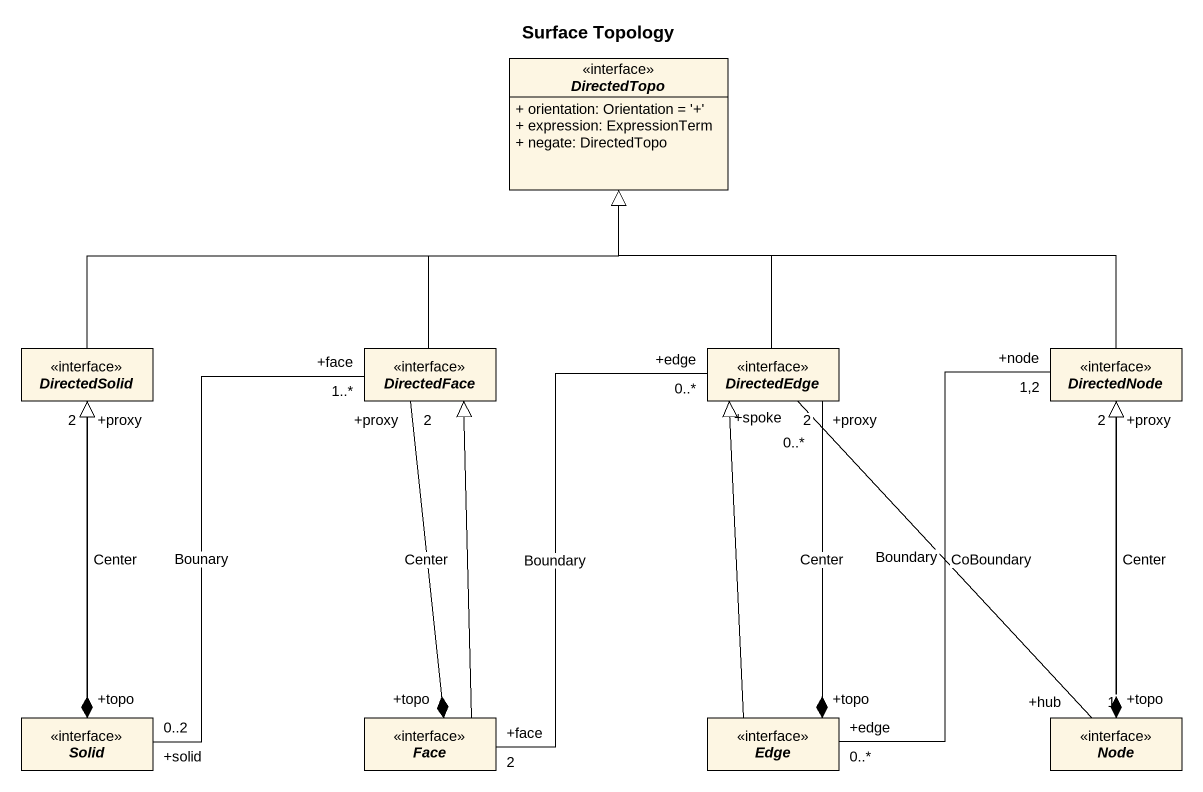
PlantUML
@startuml
title Surface Topology
hide circle
hide empty members
skinparam classAttributeIconSize 0
interface DirectedTopo {
  + orientation: Orientation = '+'
  + expression: ExpressionTerm
  + negate: DirectedTopo
}
interface DirectedSolid
interface DirectedFace
interface DirectedEdge
interface DirectedNode
interface Solid
interface Face
interface Edge
interface "Node" as Node_
DirectedSolid -right-|> DirectedTopo
DirectedSolid "+proxy\n2" --* "+topo" Solid : Center
DirectedFace -up-|> DirectedTopo
DirectedFace "+proxy\n2" --* "+topo" Face : Center
DirectedEdge -up-|> DirectedTopo
DirectedEdge "+proxy\n2" --* "+topo" Edge : Center
DirectedNode -left-|> DirectedTopo
DirectedNode "+node\n1,2" -- "+edge\n0..*" Edge : Boundary
DirectedNode "+proxy\n2" --* "+topo" Node_ : Center
Solid -up-|> DirectedSolid
Solid "+solid\n0..2" -up- "+face\n1..*" DirectedFace : Bounary
Face -up-|> DirectedFace
Face "+face\n2" -up- "+edge\n0..*" DirectedEdge : Boundary
Edge -up-|> DirectedEdge
Node_ "+hub\n1" -up- "+spoke\n0..*" DirectedEdge : CoBoundary
Node_ -up-|> DirectedNode
@enduml
